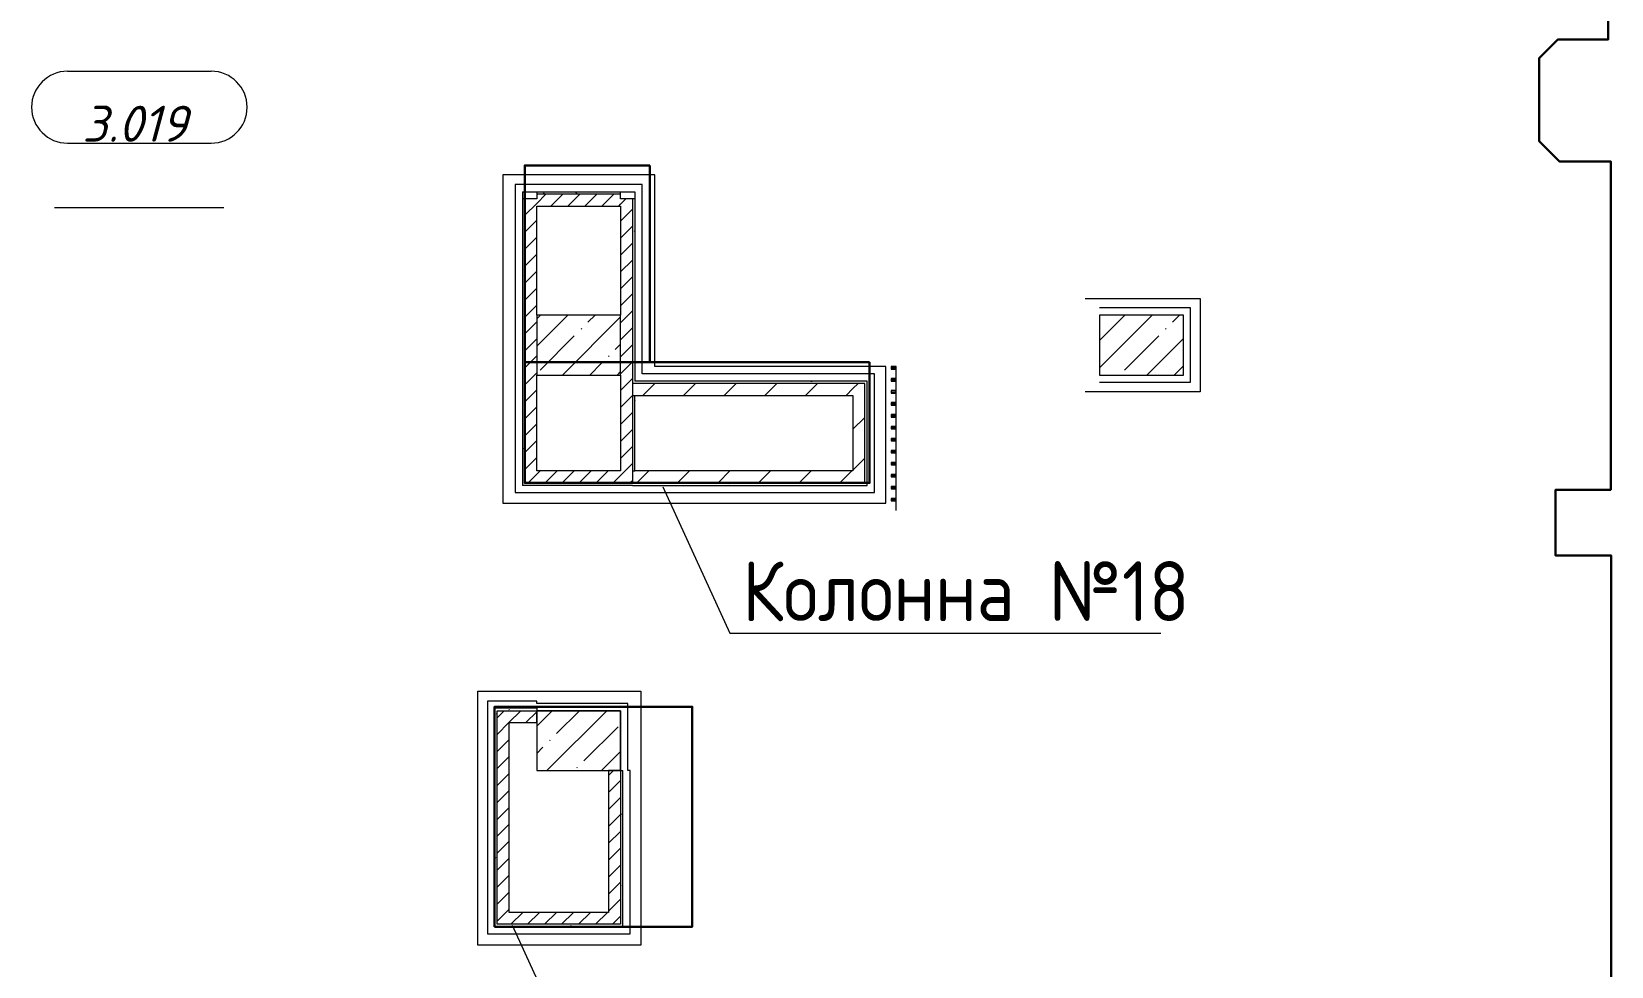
# Model space of a CAD drawing. Header units: millimetres. Extents: x -81576 to 1046824, y -248937 to 691537.
# Drawn here: x 422398 to 435590, y 241153 to 248952 of the extents above; entities that cross this region are included whole.
import ezdxf

# ---------------------------------------------------------------- set-up
doc = ezdxf.new("R2010")
doc.units = ezdxf.units.MM
for name, color, linetype, lineweight, true_color in [('A-AREA-IDEN-1', 7, 'Continuous', 9, 0xaaaaaa), ('A-DETL-7', 7, 'Continuous', 20, 0x01a6fe), ('A-FLOR-1', 7, 'Continuous', 5, 0xc0c0c0), ('I-WALL-15', 7, 'Continuous', 5, 0x787878)]:
    doc.layers.add(name, color=color, linetype=linetype, lineweight=lineweight, true_color=true_color)
for name, color, linetype, lineweight in [('A-WALL', 7, 'Continuous', 5), ('A-WALL-FNSH-1', 7, 'Continuous', 5), ('I-WALL', 7, 'Continuous', 5), ('S-COLS', 7, 'Continuous', 9), ('S-COLS-1', 7, 'Continuous', 5), ('Ограждение', 7, 'Continuous', 9), ('Ограждение-1', 7, 'Continuous', 20), ('основной', 250, 'Continuous', 15), ('осново', 7, 'Continuous', 30)]:
    doc.layers.add(name, color=color, linetype=linetype, lineweight=lineweight)
doc.styles.add('ISOCPEUR_I', font='isocpeui.ttf', dxfattribs={"height": 300})
doc.styles.add('СПДС', font='isocpeur.ttf', dxfattribs={"width": 0.9})
pattern_1 = [(0, (337766.43, 176205.37), (406.4, 101.6), [6.706, -298.094, 6.706, -298.094, -1625.6]), (0, (337766.43, 176205.37), (406.4, 101.6), [-609.6, 6.706, -602.894, 6.706, -298.094, -711.2]), (0, (337766.43, 176205.37), (406.4, 101.6), [-1524, 6.706, -196.494, 6.706, -501.294]), (120, (337918.83, 176256.17), (-291.18818, 301.15272), [6.706, -298.094, 6.706, -298.094, -1625.6]), (120, (337918.83, 176256.17), (-291.18818, 301.15272), [-609.6, 6.706, -602.894, 6.706, -298.094, -711.2]), (120, (337918.83, 176256.17), (-291.18818, 301.15272), [-1524, 6.706, -196.494, 6.706, -501.294]), (240, (337969.63, 176459.37), (-115.21182, -402.75272), [6.706, -298.094, 6.706, -298.094, -1625.6]), (240, (337969.63, 176459.37), (-115.21182, -402.75272), [-609.6, 6.706, -602.894, 6.706, -298.094, -711.2]), (240, (337969.63, 176459.37), (-115.21182, -402.75272), [-1524, 6.706, -196.494, 6.706, -501.294])]
pattern_2 = [(45, (337766.43, 176205.37), (-70.71068, 70.71068), [])]
pattern_3 = [(45, (337766.43, 176205.37), (-169.70563, 169.70563), [])]

# ---------------------------------------------------------------- blocks, each defined once
blk = doc.blocks.new('BSC_Колонна _Прямоугольная - 500х700-V241-АИ_План этажа_Стены_3')
at = {"layer": 'S-COLS-1'}
h = blk.add_hatch(dxfattribs=at)
h.set_pattern_fill('FP_169', color=256, style=0, pattern_type=2)
h.set_pattern_definition([(315, (-70131.04, 93900), (228.0985, 228.0985), []), (315, (-70131.04, 93671.9), (228.0985, 228.0985), [403.225, -80.645, 6.706, -73.939])])
h.paths.add_polyline_path([(-250, 350), (-250, -350), (250, -350), (250, 350), (-103, 350)])
for p, q in [((250, 350), (-250, 350)), ((-250, 350), (-250, -350)), ((250, -350), (250, 350)), ((-250, -350), (250, -350))]:
    blk.add_line(p, q, dxfattribs=at)
blk = doc.blocks.new('BSC_Колонна _Прямоугольная - 500х700-V302-АИ_План этажа_Стены_3')
at = {"layer": 'S-COLS-1'}
h = blk.add_hatch(dxfattribs=at)
h.set_pattern_fill('FP_208', color=256, style=0, pattern_type=2)
h.set_pattern_definition([(315, (-70130.7, 89200), (228.0985, 228.0985), []), (315, (-70130.7, 88971.9), (228.0985, 228.0985), [403.225, -80.645, 6.706, -73.939])])
h.paths.add_polyline_path([(-250, 350), (-250, -350), (250, -350), (250, 350), (-103, 350)])
for p, q in [((250, 350), (-250, 350)), ((-250, 350), (-250, -350)), ((250, -350), (250, 350)), ((-250, -350), (250, -350))]:
    blk.add_line(p, q, dxfattribs=at)
blk = doc.blocks.new('О_Балясина_Труба_ГОСТ 86452 - О_Балясина_Труба_ГОСТ 8645-68 2-26159581-АИ_План этажа_Стены_3')
at = {"layer": 'Ограждение-1'}
for p, q in [((10, 20), (-10, 20)), ((-10, 20), (-10, -20)), ((-7, -17), (-7, 17)), ((-7, 17), (7, 17)), ((7, 17), (7, -17)), ((10, -20), (10, 20)), ((-10, -20), (10, -20)), ((7, -17), (-7, -17))]:
    blk.add_line(p, q, dxfattribs=at)
blk = doc.blocks.new('AAR_СКБ_Марка_помещения_1_5 ммп - Номер _ Площадь-27962135-АИ_План этажа_Стены_3')
at = {"layer": 'A-AREA-IDEN-1'}
for p, q in [((-2.987, 3), (3.013, 3)), ((-2.987, 0), (3.013, 0)), ((-3.532, -2.69), (3.532, -2.69))]:
    blk.add_line(p, q, dxfattribs=at)
for centre, start, end in [((-2.987, 1.5), 90, 270), ((3.013, 1.5), 270, 90)]:
    blk.add_arc(centre, 1.5, start, end, dxfattribs=at)

msp = doc.modelspace()

# ---------------------------------------------------------------- hatches: boundary and pattern name
at = {"layer": 'I-WALL'}
h = msp.add_hatch(dxfattribs=at)
h.set_pattern_fill('FP_5', color=256, style=0, pattern_type=2)
h.set_pattern_definition(pattern_2)
h.paths.add_polyline_path([(426516.4, 245286.1), (426616.4, 245286.1), (426616.4, 247556.4), (426516.4, 247556.4), (426516.4, 246233)])
h = msp.add_hatch(dxfattribs=at)
h.set_pattern_fill('FP_5', color=256, style=0, pattern_type=2)
h.set_pattern_definition(pattern_2)
h.paths.add_polyline_path([(427316.4, 247496.4), (427316.4, 247596.4), (426616.4, 247596.4), (426616.4, 247496.4)])
h = msp.add_hatch(dxfattribs=at)
h.set_pattern_fill('FP_5', color=256, style=0, pattern_type=2)
h.set_pattern_definition(pattern_2)
h.paths.add_polyline_path([(427416.4, 245186.1), (427416.4, 247556.4), (427316.4, 247556.4), (427316.4, 245186.1)])
h = msp.add_hatch(dxfattribs=at)
h.set_pattern_fill('FP_4', color=256, style=0, pattern_type=2)
h.set_pattern_definition(pattern_3)
h.paths.add_polyline_path([(429256.4, 245916.4), (429256.4, 246016.4), (427416.4, 246016.4), (427416.4, 245916.4), (427660.8, 245916.4)])
h = msp.add_hatch(dxfattribs=at)
h.set_pattern_fill('FP_4', color=256, style=0, pattern_type=2)
h.set_pattern_definition(pattern_3)
h.paths.add_polyline_path([(429356.4, 245286.1), (429356.4, 246016.4), (429256.4, 246016.4), (429256.4, 245286.1), (429330.4, 245286.1)])
h = msp.add_hatch(dxfattribs=at)
h.set_pattern_fill('FP_5', color=256, style=0, pattern_type=2)
h.set_pattern_definition(pattern_2)
h.paths.add_polyline_path([(427316.4, 245186.1), (427316.4, 245286.1), (426516.4, 245286.1), (426516.4, 245186.1), (426826, 245186.1)])
h = msp.add_hatch(dxfattribs=at)
h.set_pattern_fill('FP_4', color=256, style=0, pattern_type=2)
h.set_pattern_definition(pattern_3)
h.paths.add_polyline_path([(429356.4, 245186.1), (429356.4, 245286.1), (427416.4, 245286.1), (427416.4, 245186.1), (429330.4, 245186.1)])
h = msp.add_hatch(dxfattribs=at)
h.set_pattern_fill('FP_5', color=256, style=0, pattern_type=2)
h.set_pattern_definition(pattern_2)
h.paths.add_polyline_path([(426616.4, 243186.1), (426616.4, 243286.1), (426284.9, 243286.1), (426284.9, 243186.1), (426384.9, 243186.1)])
h = msp.add_hatch(dxfattribs=at)
h.set_pattern_fill('FP_5', color=256, style=0, pattern_type=2)
h.set_pattern_definition(pattern_2)
h.paths.add_polyline_path([(426384.9, 241603.6), (426384.9, 243186.1), (426284.9, 243186.1), (426284.9, 241603.6)])
h = msp.add_hatch(dxfattribs=at)
h.set_pattern_fill('FP_5', color=256, style=0, pattern_type=2)
h.set_pattern_definition(pattern_2)
h.paths.add_polyline_path([(427316.4, 241503.6), (427316.4, 242786.1), (427216.4, 242786.1), (427216.4, 241503.6)])
h = msp.add_hatch(dxfattribs=at)
h.set_pattern_fill('FP_5', color=256, style=0, pattern_type=2)
h.set_pattern_definition(pattern_2)
h.paths.add_polyline_path([(426284.9, 241503.6), (427216.4, 241503.6), (427216.4, 241603.6), (426284.9, 241603.6)])
at = {"layer": 'I-WALL-15'}
h = msp.add_hatch(dxfattribs=at)
h.set_pattern_fill('FP_3', color=256, style=0, pattern_type=2)
h.set_pattern_definition(pattern_1)
h.paths.add_polyline_path([(427316.4, 247596.4), (427316.4, 247616.4), (426616.4, 247616.4), (426616.4, 247596.4)])
h = msp.add_hatch(dxfattribs=at)
h.set_pattern_fill('FP_3', color=256, style=0, pattern_type=2)
h.set_pattern_definition(pattern_1)
h.paths.add_polyline_path([(426516.4, 245186.1), (426516.4, 247556.4), (426496.4, 247556.4), (426496.4, 245186.1)])
h = msp.add_hatch(dxfattribs=at)
h.set_pattern_fill('FP_3', color=256, style=0, pattern_type=2)
h.set_pattern_definition(pattern_1)
h.paths.add_polyline_path([(427416.4, 245166.1), (427436.4, 245166.1), (427436.4, 245186.1), (427416.4, 245186.1)])
h.paths.add_polyline_path([(427436.4, 245286.1), (427436.4, 245916.4), (427416.4, 245916.4), (427416.4, 245286.1)])
h.paths.add_polyline_path([(427436.4, 246016.4), (427436.4, 247556.4), (427416.4, 247556.4), (427416.4, 246016.4)])
h = msp.add_hatch(dxfattribs=at)
h.set_pattern_fill('FP_3', color=256, style=0, pattern_type=2)
h.set_pattern_definition(pattern_1)
h.paths.add_polyline_path([(429356.4, 246016.4), (429356.4, 246036.4), (427436.4, 246036.4), (427436.4, 246016.4), (429330.4, 246016.4)])
h = msp.add_hatch(dxfattribs=at)
h.set_pattern_fill('FP_3', color=256, style=0, pattern_type=2)
h.set_pattern_definition(pattern_1)
h.paths.add_polyline_path([(429356.4, 245186.1), (429376.4, 245186.1), (429376.4, 246036.4), (429356.4, 246036.4), (429356.4, 245286.1)])
h = msp.add_hatch(dxfattribs=at)
h.set_pattern_fill('FP_3', color=256, style=0, pattern_type=2)
h.set_pattern_definition(pattern_1)
h.paths.add_polyline_path([(427316.4, 245166.1), (427416.4, 245166.1), (427416.4, 245186.1), (426496.4, 245186.1), (426496.4, 245166.1), (426826, 245166.1)])
h = msp.add_hatch(dxfattribs=at)
h.set_pattern_fill('FP_3', color=256, style=0, pattern_type=2)
h.set_pattern_definition(pattern_1)
h.paths.add_polyline_path([(429376.4, 245166.1), (429376.4, 245186.1), (427436.4, 245186.1), (427436.4, 245166.1), (429330.4, 245166.1)])
h = msp.add_hatch(dxfattribs=at)
h.set_pattern_fill('FP_3', color=256, style=0, pattern_type=2)
h.set_pattern_definition(pattern_1)
h.paths.add_polyline_path([(426616.4, 243286.1), (426616.4, 243306.1), (426264.9, 243306.1), (426264.9, 243286.1), (426284.9, 243286.1)])
h = msp.add_hatch(dxfattribs=at)
h.set_pattern_fill('FP_3', color=256, style=0, pattern_type=2)
h.set_pattern_definition(pattern_1)
h.paths.add_polyline_path([(426264.9, 241503.6), (426284.9, 241503.6), (426284.9, 243286.1), (426264.9, 243286.1), (426264.9, 241603.6)])
h = msp.add_hatch(dxfattribs=at)
h.set_pattern_fill('FP_3', color=256, style=0, pattern_type=2)
h.set_pattern_definition(pattern_1)
h.paths.add_polyline_path([(427336.4, 241483.6), (427336.4, 242786.1), (427316.4, 242786.1), (427316.4, 241483.6)])
h = msp.add_hatch(dxfattribs=at)
h.set_pattern_fill('FP_3', color=256, style=0, pattern_type=2)
h.set_pattern_definition(pattern_1)
h.paths.add_polyline_path([(427316.4, 241483.6), (427316.4, 241503.6), (426264.9, 241503.6), (426264.9, 241483.6), (427216.4, 241483.6)])
at = {"layer": 'S-COLS-1'}
h = msp.add_hatch(dxfattribs=at)
h.set_pattern_fill('FP_1', color=256, style=0, pattern_type=2)
h.set_pattern_definition([(45, (337766.43, 176205.37), (-228.0985, 228.0985), []), (45, (337994.53, 176205.37), (-228.0985, 228.0985), [403.225, -80.645, 6.706, -73.939])])
h.paths.add_polyline_path([(426616.4, 242786.1), (427316.4, 242786.1), (427316.4, 243286.1), (426616.4, 243286.1)])

# ---------------------------------------------------------------- linework, layer by layer
at = {"lineweight": 30}
for points in [[(435135.2, 236344.5), (435370.2, 236344.5), (435370.2, 236514.5), (435590.2, 236514.5), (435590.2, 238814.5), (435134.2, 238814.5), (435134.2, 239359.5), (435379.2, 239359.5), (435379.2, 239539.5), (435589.2, 239539.5), (435589.2, 244579.5), (435124.2, 244579.5), (435124.2, 245129.5), (435584.2, 245129.5), (435584.2, 247869.5), (435156.2, 247869.5), (434986.5, 248039.2), (434986.5, 248729.2), (435142, 248884.7), (435562, 248884.7), (435562, 253714.7)], [(427559.6, 247836.1), (426516.4, 247836.1), (426516.4, 245186.1), (429396.4, 245186.1), (429396.4, 246194.1)], [(427559.6, 246194.1), (427559.6, 247836.1)], [(427559.6, 246194.1), (429396.4, 246194.1)]]:
    msp.add_lwpolyline(points, dxfattribs=at)
for points in [[(426516.4, 246194.1), (427559.6, 246194.1), (427559.6, 246194.1), (426516.4, 246194.1)], [(426264.9, 241483.6), (427914.9, 241483.6), (427914.9, 243318.6), (426264.9, 243318.6)]]:
    msp.add_lwpolyline(points, close=True, dxfattribs=at)
at = {"layer": 'A-DETL-7'}
for p, q in [((426332.6, 247756.4), (426332.6, 245016.4)), ((427602.6, 247756.4), (426332.6, 247756.4)), ((427602.6, 246156.4), (427602.6, 247756.4)), ((431196, 246726.4), (432156.4, 246726.4)), ((432156.4, 246726.4), (432156.4, 245946.4)), ((429532.6, 246156.4), (427602.6, 246156.4)), ((429532.6, 245016.4), (429532.6, 246156.4)), ((432156.4, 245946.4), (431196, 245946.4)), ((426332.6, 245016.4), (429532.6, 245016.4)), ((426125.9, 243449), (427485.9, 243449)), ((426125.9, 241329), (426125.9, 243449)), ((427485.9, 243449), (427485.9, 241329)), ((427485.9, 241329), (426125.9, 241329))]:
    msp.add_line(p, q, dxfattribs=at)
at = {"layer": 'A-FLOR-1'}
for p, q in [((429616.4, 246056.4), (429616.4, 246136.4)), ((429616.4, 245956.4), (429616.4, 246036.4)), ((429616.4, 245856.4), (429616.4, 245936.4)), ((429616.4, 245756.4), (429616.4, 245836.4)), ((429616.4, 245656.4), (429616.4, 245736.4)), ((429616.4, 245556.4), (429616.4, 245636.4)), ((429616.4, 245456.4), (429616.4, 245536.4)), ((429616.4, 245356.4), (429616.4, 245436.4)), ((429616.4, 245256.4), (429616.4, 245336.4)), ((429616.4, 245156.4), (429616.4, 245236.4)), ((429616.4, 245056.4), (429616.4, 245136.4)), ((429616.4, 244956.4), (429616.4, 245036.4))]:
    msp.add_line(p, q, dxfattribs=at)
at = {"layer": 'A-WALL'}
for p, q in [((426436.4, 247676.4), (426436.4, 245106.1)), ((427496.4, 247676.4), (426436.4, 247676.4)), ((426496.4, 247616.4), (426496.4, 245186.1)), ((426496.4, 247616.4), (427436.4, 247616.4)), ((427436.4, 247616.4), (427436.4, 246036.4)), ((427496.4, 246096.4), (427496.4, 247676.4)), ((426516.4, 245186.1), (426516.4, 247556.4)), ((427316.4, 247596.4), (426616.4, 247596.4)), ((427416.4, 247556.4), (427416.4, 245186.1)), ((432076.4, 246646.4), (431316.4, 246646.4)), ((432076.4, 246026.4), (432076.4, 246646.4)), ((429436.4, 246096.4), (427496.4, 246096.4)), ((429436.4, 245106.1), (429436.4, 246096.4)), ((429356.4, 246016.4), (427416.4, 246016.4)), ((427416.4, 245916.4), (427436.4, 245916.4)), ((429356.4, 245186.1), (429356.4, 246016.4)), ((431316.4, 246026.4), (432076.4, 246026.4)), ((427416.4, 245286.1), (427436.4, 245286.1)), ((426436.4, 245106.1), (429436.4, 245106.1)), ((427416.4, 245166.1), (426496.4, 245166.1)), ((426516.4, 245186.1), (429356.4, 245186.1)), ((426204.9, 243366.1), (426204.9, 241423.6)), ((426616.4, 243366.1), (426204.9, 243366.1)), ((426264.9, 243306.1), (426264.9, 241503.6)), ((426284.9, 241503.6), (426284.9, 243286.1)), ((426284.9, 243286.1), (427316.4, 243286.1)), ((426616.4, 243346.1), (426616.4, 243366.1)), ((427376.4, 243346.1), (426616.4, 243346.1)), ((426616.4, 243306.1), (426616.4, 243286.1)), ((427316.4, 243286.1), (427316.4, 241503.6)), ((427376.4, 242786.1), (427376.4, 243346.1)), ((427316.4, 242786.1), (427336.4, 242786.1)), ((427336.4, 241483.6), (427336.4, 242786.1)), ((427396.4, 242786.1), (427376.4, 242786.1)), ((427396.4, 241423.6), (427396.4, 242786.1)), ((426204.9, 241423.6), (427396.4, 241423.6)), ((427316.4, 241503.6), (426284.9, 241503.6))]:
    msp.add_line(p, q, dxfattribs=at)
at = {"layer": 'A-WALL-FNSH-1'}
for p, q in [((426616.4, 247616.4), (426616.4, 247556.4)), ((427316.4, 247556.4), (427316.4, 247616.4)), ((426616.4, 247556.4), (426496.4, 247556.4)), ((426616.4, 246586.1), (426616.4, 247496.4)), ((426616.4, 247496.4), (427316.4, 247496.4)), ((427436.4, 247556.4), (427316.4, 247556.4)), ((427316.4, 247496.4), (427316.4, 246586.1)), ((426616.4, 245286.1), (426616.4, 246086.1)), ((427316.4, 246086.1), (427316.4, 245286.1)), ((429376.4, 246036.4), (427436.4, 246036.4)), ((429376.4, 245166.1), (429376.4, 246036.4)), ((427436.4, 245286.1), (427436.4, 245916.4)), ((427436.4, 245916.4), (429256.4, 245916.4)), ((429256.4, 245916.4), (429256.4, 245286.1)), ((427316.4, 245286.1), (426616.4, 245286.1)), ((429256.4, 245286.1), (427436.4, 245286.1)), ((426496.4, 245186.1), (426496.4, 245166.1)), ((427416.4, 245166.1), (429376.4, 245166.1)), ((426616.4, 243306.1), (426264.9, 243306.1)), ((426616.4, 243186.1), (426616.4, 243286.1)), ((426384.9, 243186.1), (426616.4, 243186.1)), ((426384.9, 241603.6), (426384.9, 243186.1)), ((427316.4, 242786.1), (427216.4, 242786.1)), ((427216.4, 242786.1), (427216.4, 241603.6)), ((427216.4, 241603.6), (426384.9, 241603.6)), ((426264.9, 241503.6), (426264.9, 241483.6)), ((426264.9, 241483.6), (427336.4, 241483.6))]:
    msp.add_line(p, q, dxfattribs=at)
at = {"layer": 'S-COLS-1'}
for p, q in [((427316.4, 243286.1), (426616.4, 243286.1)), ((426616.4, 243286.1), (426616.4, 242786.1)), ((427316.4, 242786.1), (427316.4, 243286.1)), ((426616.4, 242786.1), (427316.4, 242786.1))]:
    msp.add_line(p, q, dxfattribs=at)
at = {"layer": 'основной', "lineweight": 15}
for points in [[(427668.1, 245154.1), (428228.7, 243933.1), (431828.7, 243933.1)], [(426411.4, 241495.7), (426972, 240274.7), (430572, 240274.7)]]:
    msp.add_lwpolyline(points, dxfattribs=at)

# ---------------------------------------------------------------- block references
at = {"layer": 'A-AREA-IDEN-1', "xscale": 199.9999999999999, "yscale": 199.9999999999999, "zscale": 199.9999999999999}
msp.add_blockref('AAR_СКБ_Марка_помещения_1_5 ммп - Номер _ Площадь-27962135-АИ_План этажа_Стены_3', (423295.8, 248021.1), dxfattribs=at)
at = {"layer": 'S-COLS', "rotation": 89.9999999999999}
for name, p in [('BSC_Колонна _Прямоугольная - 500х700-V302-АИ_План этажа_Стены_3', (426966.4, 246336.1)), ('BSC_Колонна _Прямоугольная - 500х700-V241-АИ_План этажа_Стены_3', (431666.4, 246336.4))]:
    msp.add_blockref(name, p, dxfattribs=at)
at = {"layer": 'Ограждение', "rotation": 90.00000000000024}
for p in [(429596.4, 246146.4), (429596.4, 246046.4), (429596.4, 245946.4), (429596.4, 245846.4), (429596.4, 245746.4), (429596.4, 245646.4), (429596.4, 245546.4), (429596.4, 245446.4), (429596.4, 245346.4), (429596.4, 245246.4), (429596.4, 245146.4), (429596.4, 245046.4)]:
    msp.add_blockref('О_Балясина_Труба_ГОСТ 86452 - О_Балясина_Труба_ГОСТ 8645-68 2-26159581-АИ_План этажа_Стены_3', p, dxfattribs=at)

# ---------------------------------------------------------------- texts
at = {"layer": 'A-AREA-IDEN-1', "insert": (423260, 248033.4), "char_height": 300, "width": 900, "attachment_point": 8, "line_spacing_factor": 1.139951, "style": 'ISOCPEUR_I'}
msp.add_mtext('\\pxqc,t8.46667,16.93333,25.4,33.86667,42.33333,50.8,59.26667,67.73333,76.2,84.66667,93.13333,101.6,110.06667,118.53333,127,135.46667,143.93333,152.4,160.86667,169.33333,177.8,186.26667,194.73333,203.2,211.66667,220.13333,228.6,237.06667,245.53333,254,262.46667,270.93333;{3.019}', dxfattribs=at)
at = {"layer": 'осново', "insert": (428332.1, 244533.1), "char_height": 500, "attachment_point": 1, "style": 'СПДС'}
msp.add_mtext_dynamic_manual_height_columns('Колонна №18', width=3780.915, gutter_width=1678.4, heights=[0], dxfattribs=at)

doc.saveas('drawing.dxf')
